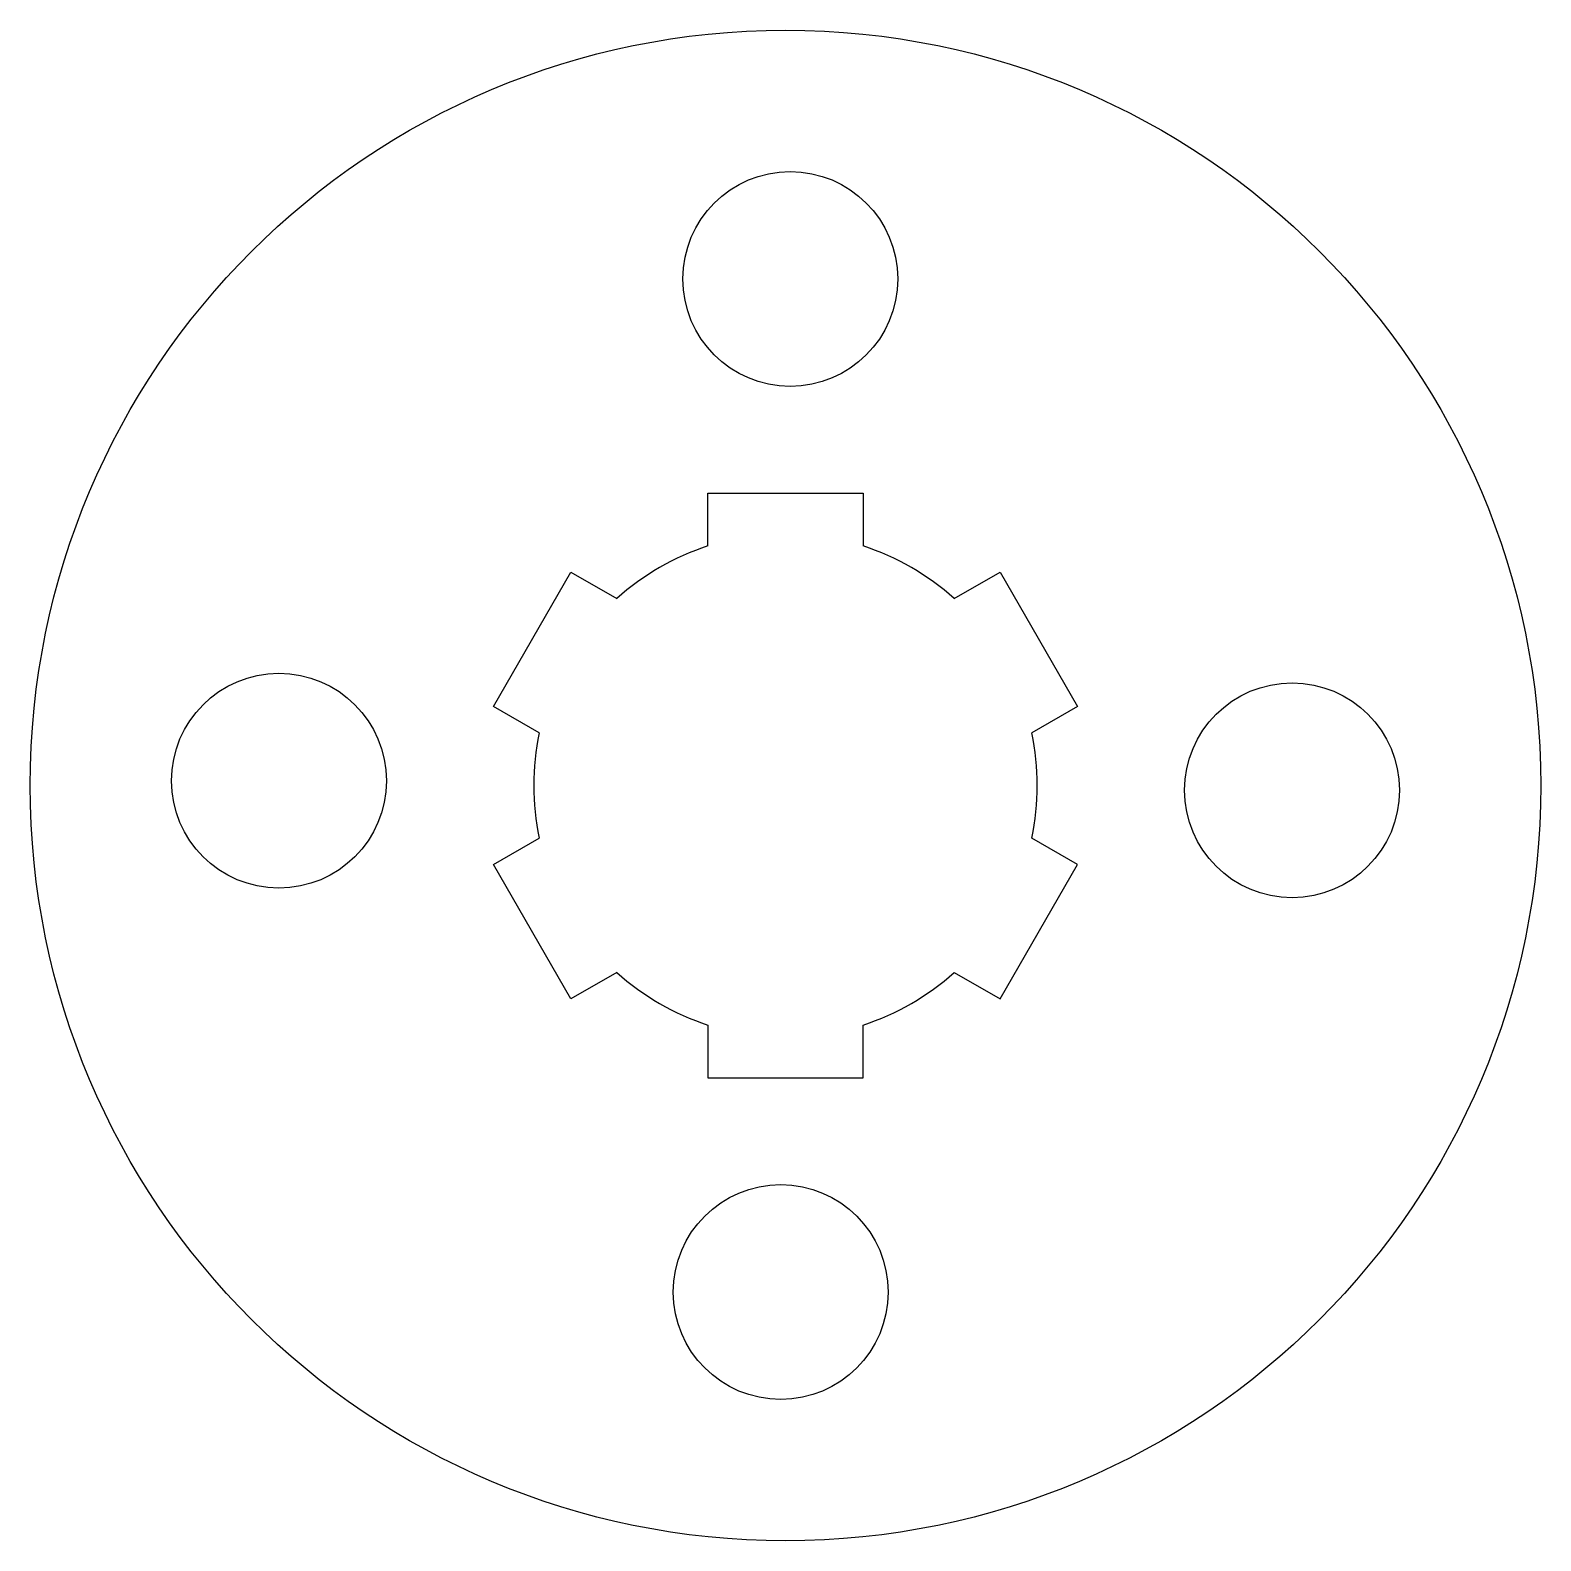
# Model space of a CAD drawing. Header units: millimetres. Extents: x -22.5 to 22.5, y -22.5 to 22.5.
import ezdxf

# ---------------------------------------------------------------- set-up
doc = ezdxf.new("R2010")
doc.units = ezdxf.units.MM
doc.layers.add('Sketch013', color=7, linetype='CONTINUOUS')

msp = doc.modelspace()

# ---------------------------------------------------------------- linework, layer by layer
at = {"layer": 'Sketch013'}
for p, q in [((-2.30994, 8.71335, 13.08), (2.30994, 8.71335, 13.08)), ((-2.30994, 7.13542, 13.08), (-2.30994, 8.71335, 13.08)), ((2.30994, 8.71335, 13.08), (2.30994, 7.13542, 13.08)), ((-8.70096, 2.35621, 13.08), (-6.39101, 6.35715, 13.08)), ((-6.39101, 6.35715, 13.08), (-5.02448, 5.56818, 13.08)), ((5.02448, 5.56818, 13.08), (6.39101, 6.35715, 13.08)), ((6.39101, 6.35715, 13.08), (8.70096, 2.35621, 13.08)), ((-7.33442, 1.56724, 13.08), (-8.70096, 2.35621, 13.08)), ((8.70096, 2.35621, 13.08), (7.33442, 1.56724, 13.08)), ((-8.70096, -2.35621, 13.08), (-7.33442, -1.56724, 13.08)), ((8.70096, -2.35621, 13.08), (7.33442, -1.56724, 13.08)), ((-6.39101, -6.35715, 13.08), (-8.70096, -2.35621, 13.08)), ((6.39101, -6.35715, 13.08), (8.70096, -2.35621, 13.08)), ((-5.02448, -5.56818, 13.08), (-6.39101, -6.35715, 13.08)), ((5.02448, -5.56818, 13.08), (6.39101, -6.35715, 13.08)), ((-2.30994, -7.13542, 13.08), (-2.30994, -8.71335, 13.08)), ((2.30994, -8.71335, 13.08), (2.30994, -7.13542, 13.08)), ((-2.30994, -8.71335, 13.08), (2.30994, -8.71335, 13.08))]:
    msp.add_line(p, q, dxfattribs=at)
for centre, radius in [((0, 0), 22.5), ((0.142218, 15.0893), 3.2), ((-15.0893, 0.142218), 3.2), ((15.0893, -0.142218), 3.2), ((-0.142218, -15.0893), 3.2)]:
    msp.add_circle(centre, radius, dxfattribs=at)
for start, end in [(107.938, 132.062), (47.9383, 72.0617), (167.938, -167.938), (-12.0617, 12.0617), (-132.062, -107.938), (-72.0617, -47.9383)]:
    msp.add_arc((0, 0, 13.08), 7.5, start, end, dxfattribs=at)

doc.saveas('drawing.dxf')
